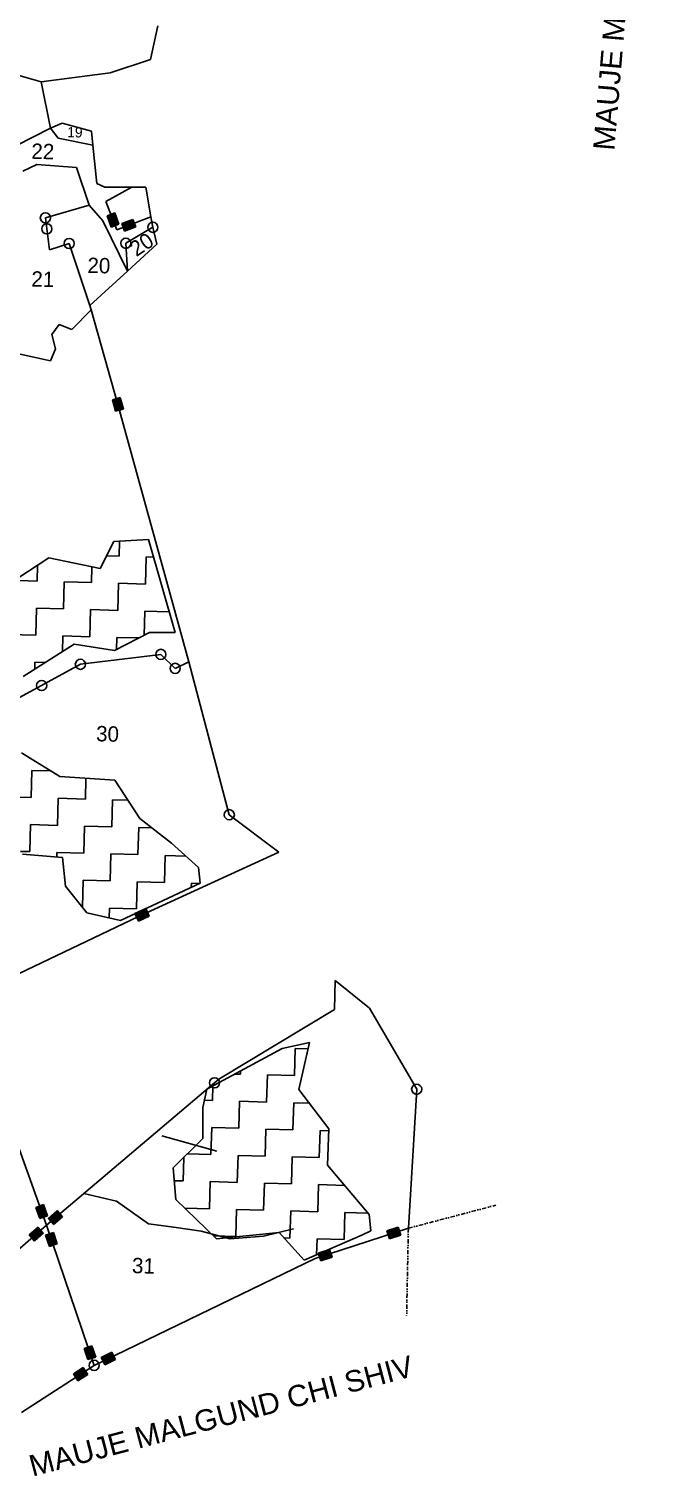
# Model space of a CAD drawing. Header units: feet. Extents: x 313457 to 315611, y 1901048 to 1904510.
# Drawn here: x 314653 to 315379, y 1901216 to 1902902 of the extents above; entities that cross this region are included whole.
import ezdxf

# ---------------------------------------------------------------- set-up
doc = ezdxf.new("R2010")
doc.units = ezdxf.units.FT
doc.header["$MEASUREMENT"] = 0
doc.linetypes.add('DIVIDE', pattern=[1.25, 0.5, -0.25, 0, -0.25, 0, -0.25])
for name, color, linetype in [('LINE_WATER', 4, 'Continuous'), ('OTHERS', 1, 'Continuous'), ('POLY_HATCH', 12, 'Continuous'), ('POLY_PARCEL', 6, 'Continuous'), ('TEXT_MAPOUT', 7, 'Continuous'), ('TEXT_PARCEL', 7, 'Continuous'), ('V_BOUND_LINE', 7, 'Continuous'), ('V_DIVIDE_LINE', 7, 'DIVIDE')]:
    doc.layers.add(name, color=color, linetype=linetype)
doc.styles.get("Standard").update_dxf_attribs({"font": 'arial.ttf'})
doc.styles.add('TEXT_MAP', font='')
doc.styles.get('TEXT_MAP').set_extended_font_data('Kruti Dev 050')

msp = doc.modelspace()

# ---------------------------------------------------------------- hatches: boundary and pattern name
for points in [[(314752.8, 1902687.7), (314743.8, 1902684.2), (314748.8, 1902671.3), (314757.7, 1902674.8)], [(314777.3, 1902671.4), (314773.9, 1902680.3), (314761, 1902675.5), (314764.3, 1902666.5)], [(314753.8, 1902456.6), (314763, 1902459.1), (314759.3, 1902472.5), (314750.1, 1902469.9)], [(314792.9, 1901868.3), (314788.9, 1901877), (314776.3, 1901871.2), (314780.3, 1901862.5)], [(314669.9, 1901532), (314660.9, 1901528.8), (314665.6, 1901515.8), (314674.6, 1901519)], [(314691.9, 1901517.7), (314685.8, 1901525), (314675.2, 1901516), (314681.4, 1901508.7)], [(314653.1, 1901496.8), (314659.4, 1901489.6), (314669.8, 1901498.7), (314663.5, 1901505.9)], [(315069.8, 1901501.4), (315072.8, 1901492.3), (315085.9, 1901496.6), (315083, 1901505.7)], [(314676.8, 1901483.3), (314685.8, 1901486.4), (314681.4, 1901499.5), (314672.3, 1901496.4)], [(314989.8, 1901475.4), (314992.8, 1901466.4), (315005.9, 1901470.6), (315003, 1901479.7)], [(314726.2, 1901367.5), (314717.1, 1901364.5), (314721.6, 1901351.4), (314730.6, 1901354.4)], [(314753.7, 1901351.4), (314749.5, 1901360), (314737.1, 1901354), (314741.3, 1901345.4)], [(314704.6, 1901334.7), (314709.8, 1901326.6), (314721.4, 1901334.2), (314716.2, 1901342.2)]]:
    msp.add_hatch(color=256).paths.add_polyline_path(points)

# ---------------------------------------------------------------- linework, layer by layer
for p, q in [((314743.8, 1902684.2), (314752.8, 1902687.7)), ((314748.8, 1902671.3), (314743.8, 1902684.2)), ((314752.8, 1902687.7), (314757.7, 1902674.8)), ((314757.7, 1902674.8), (314748.8, 1902671.3)), ((314761, 1902675.5), (314773.9, 1902680.3)), ((314764.3, 1902666.5), (314761, 1902675.5)), ((314777.3, 1902671.4), (314764.3, 1902666.5)), ((314773.9, 1902680.3), (314777.3, 1902671.4)), ((314750.1, 1902469.9), (314759.3, 1902472.5)), ((314753.8, 1902456.6), (314750.1, 1902469.9)), ((314759.3, 1902472.5), (314763, 1902459.1)), ((314763, 1902459.1), (314753.8, 1902456.6)), ((314776.3, 1901871.2), (314788.9, 1901877)), ((314780.3, 1901862.5), (314776.3, 1901871.2)), ((314788.9, 1901877), (314792.9, 1901868.3)), ((314792.9, 1901868.3), (314780.3, 1901862.5)), ((314660.9, 1901528.8), (314669.9, 1901532)), ((314665.6, 1901515.8), (314660.9, 1901528.8)), ((314674.6, 1901519), (314665.6, 1901515.8)), ((314669.9, 1901532), (314674.6, 1901519)), ((314675.2, 1901516), (314685.8, 1901525)), ((314691.9, 1901517.7), (314681.4, 1901508.7)), ((314685.8, 1901525), (314691.9, 1901517.7)), ((314653.1, 1901496.8), (314663.5, 1901505.9)), ((314663.5, 1901505.9), (314669.8, 1901498.7)), ((314681.4, 1901508.7), (314675.2, 1901516)), ((315069.8, 1901501.4), (315083, 1901505.7)), ((315072.8, 1901492.3), (315069.8, 1901501.4)), ((315083, 1901505.7), (315085.9, 1901496.6)), ((314659.4, 1901489.6), (314653.1, 1901496.8)), ((314669.8, 1901498.7), (314659.4, 1901489.6)), ((314672.3, 1901496.4), (314681.4, 1901499.5)), ((314676.8, 1901483.3), (314672.3, 1901496.4)), ((314685.8, 1901486.4), (314676.8, 1901483.3)), ((314681.4, 1901499.5), (314685.8, 1901486.4)), ((315085.9, 1901496.6), (315072.8, 1901492.3)), ((314989.8, 1901475.4), (315003, 1901479.7)), ((314992.8, 1901466.4), (314989.8, 1901475.4)), ((315005.9, 1901470.6), (314992.8, 1901466.4)), ((315003, 1901479.7), (315005.9, 1901470.6)), ((314717.1, 1901364.5), (314726.2, 1901367.5)), ((314726.2, 1901367.5), (314730.6, 1901354.4)), ((314721.6, 1901351.4), (314717.1, 1901364.5)), ((314730.6, 1901354.4), (314721.6, 1901351.4)), ((314737.1, 1901354), (314749.5, 1901360)), ((314741.3, 1901345.4), (314737.1, 1901354)), ((314753.7, 1901351.4), (314741.3, 1901345.4)), ((314749.5, 1901360), (314753.7, 1901351.4)), ((314704.6, 1901334.7), (314716.2, 1901342.2)), ((314709.8, 1901326.6), (314704.6, 1901334.7)), ((314721.4, 1901334.2), (314709.8, 1901326.6)), ((314716.2, 1901342.2), (314721.4, 1901334.2))]:
    msp.add_line(p, q)
for centre in [(314672, 1902682), (314673.7, 1902669.3), (314797.1, 1902671), (314699.8, 1902652.2), (314765.7, 1902652.4), (314806.5, 1902173.3), (314712.8, 1902161.7), (314823.2, 1902157), (314667.7, 1902137), (314886.2, 1901986.4), (314869, 1901673.9), (315104.5, 1901666.4), (314728.9, 1901344.7)]:
    msp.add_circle(centre, 5.92)
at = {"layer": 'LINE_WATER'}
for p, q in [((314716.9, 1901545.1), (314755, 1901536)), ((314755, 1901536), (314792, 1901509.7)), ((314792, 1901509.7), (314824.4, 1901505.3)), ((314824.4, 1901505.3), (314853.4, 1901500.9)), ((314853.4, 1901500.9), (314887.2, 1901492.3)), ((314926.1, 1901495.2), (314961.1, 1901503.7)), ((314887.2, 1901492.3), (314926.1, 1901495.2))]:
    msp.add_line(p, q, dxfattribs=at)
at = {"layer": 'OTHERS'}
msp.add_line((314807.7, 1901612.1), (314871.8, 1901594.3), dxfattribs=at)
at = {"layer": 'POLY_HATCH'}
for p, q in [((314751.9, 1902304.8), (314735.7, 1902273.2)), ((314792.1, 1902307.3), (314751.9, 1902304.8)), ((314823.3, 1902198.6), (314792.1, 1902307.3)), ((314676.2, 1902285.7), (314639.8, 1902262)), ((314735.7, 1902273.2), (314676.2, 1902285.7)), ((314752.7, 1902177.9), (314793.4, 1902198.7)), ((314793.4, 1902198.7), (314823.3, 1902198.6)), ((314646.1, 1902147.4), (314705.5, 1902185.1)), ((314705.5, 1902185.1), (314752.7, 1902177.9)), ((314644.4, 1902058.6), (314688.9, 1902031.1)), ((314688.9, 1902031.1), (314753.1, 1902026.7)), ((314753.1, 1902026.7), (314782, 1901982)), ((314782, 1901982), (314819, 1901953.4)), ((314692, 1901936.6), (314645.5, 1901940.5)), ((314819, 1901953.4), (314850.4, 1901925)), ((314695.6, 1901903.1), (314692, 1901936.6)), ((314850.4, 1901925), (314852.5, 1901906.6)), ((314852.5, 1901906.6), (314759.4, 1901863.3)), ((314720.3, 1901872.2), (314695.6, 1901903.1)), ((314759.4, 1901863.3), (314720.3, 1901872.2)), ((314947.7, 1901713.9), (314979.8, 1901721)), ((314979.8, 1901721), (314967.2, 1901666)), ((314860.2, 1901666.5), (314947.7, 1901713.9)), ((314855.3, 1901645.2), (314860.2, 1901666.5)), ((314967.2, 1901666), (315002.3, 1901620.2)), ((314855.6, 1901608.9), (314855.3, 1901645.2)), ((315002.3, 1901620.2), (315000.5, 1901577.8)), ((314820.8, 1901574.8), (314855.6, 1901608.9)), ((314824.1, 1901537.9), (314820.8, 1901574.8)), ((315000.5, 1901577.8), (315049.3, 1901520.5)), ((314871.4, 1901492.3), (314824.1, 1901537.9)), ((315049.3, 1901520.5), (315051.2, 1901501.4)), ((315051.2, 1901501.4), (315041.3, 1901496.8)), ((314944.2, 1901499.5), (314871.4, 1901492.3)), ((314973.4, 1901467.3), (314944.2, 1901499.5)), ((315041.3, 1901496.8), (314973.4, 1901467.3))]:
    msp.add_line(p, q, dxfattribs=at)
at = {"layer": 'POLY_HATCH', "linetype": 'Continuous'}
for p, q in [((314758, 1902287.7), (314758.5, 1902305.2)), ((314662.5, 1902258.8), (314663, 1902277.1)), ((314743.3, 1902288.1), (314758, 1902287.7)), ((314788.7, 1902255.3), (314789.6, 1902286.8)), ((314789.6, 1902286.8), (314798, 1902286.6)), ((314631, 1902259.6), (314662.5, 1902258.8)), ((314725.6, 1902257), (314726.1, 1902275.2)), ((314693.2, 1902226.4), (314694.1, 1902257.9)), ((314694.1, 1902257.9), (314725.6, 1902257)), ((314756.3, 1902224.6), (314757.2, 1902256.1)), ((314757.2, 1902256.1), (314788.7, 1902255.3)), ((314660.8, 1902195.7), (314661.7, 1902227.2)), ((314661.7, 1902227.2), (314693.2, 1902226.4)), ((314723.9, 1902193.9), (314724.7, 1902225.5)), ((314724.7, 1902225.5), (314756.3, 1902224.6)), ((314787, 1902195.4), (314787.8, 1902223.7)), ((314787.8, 1902223.7), (314816.3, 1902222.9)), ((314629.2, 1902196.6), (314660.8, 1902195.7)), ((314691.8, 1902176.4), (314692.3, 1902194.8)), ((314692.3, 1902194.8), (314723.9, 1902193.9)), ((314755, 1902179.1), (314755.4, 1902193.1)), ((314755.4, 1902193.1), (314781, 1902192.4)), ((314659.7, 1902156), (314659.9, 1902164.2)), ((314659.9, 1902164.2), (314672, 1902163.8)), ((314655.5, 1902006.5), (314656.4, 1902038)), ((314656.4, 1902038), (314678.8, 1902037.4)), ((314718.6, 1902004.7), (314719.3, 1902029)), ((314624, 1902007.3), (314655.5, 1902006.5)), ((314686.2, 1901974), (314687.1, 1902005.6)), ((314687.1, 1902005.6), (314718.6, 1902004.7)), ((314749.3, 1901972.3), (314750.1, 1902003.8)), ((314750.1, 1902003.8), (314768.2, 1902003.3)), ((314653.8, 1901943.4), (314654.6, 1901974.9)), ((314654.6, 1901974.9), (314686.2, 1901974)), ((314716.8, 1901941.6), (314717.7, 1901973.2)), ((314717.7, 1901973.2), (314749.3, 1901972.3)), ((314779.9, 1901939.9), (314780.8, 1901971.4)), ((314780.8, 1901971.4), (314796.2, 1901971)), ((314643.1, 1901943.7), (314653.8, 1901943.4)), ((314685.2, 1901937.2), (314685.3, 1901942.5)), ((314685.3, 1901942.5), (314716.8, 1901941.6)), ((314747.5, 1901909.2), (314748.4, 1901940.8)), ((314748.4, 1901940.8), (314779.9, 1901939.9)), ((314810.6, 1901907.5), (314811.5, 1901939)), ((314811.5, 1901939), (314835.6, 1901938.3)), ((314715.1, 1901878.8), (314716, 1901910.1)), ((314716, 1901910.1), (314747.5, 1901909.2)), ((314778.2, 1901876.8), (314779, 1901908.3)), ((314779, 1901908.3), (314810.6, 1901907.5)), ((314842, 1901901.7), (314842.1, 1901906.6)), ((314842.1, 1901906.6), (314851.9, 1901906.3)), ((314746.3, 1901866.3), (314746.6, 1901877.7)), ((314746.6, 1901877.7), (314778.2, 1901876.8)), ((314962.1, 1901682.3), (314963, 1901713.8)), ((314963, 1901713.8), (314978.1, 1901713.4)), ((314899.1, 1901684.1), (314899.2, 1901687.6)), ((314866.7, 1901653.4), (314867.1, 1901670.3)), ((314892.9, 1901684.2), (314899.1, 1901684.1)), ((314929.7, 1901651.6), (314930.6, 1901683.2)), ((314930.6, 1901683.2), (314962.1, 1901682.3)), ((314857.3, 1901653.7), (314866.7, 1901653.4)), ((314897.3, 1901621), (314898.2, 1901652.5)), ((314898.2, 1901652.5), (314929.7, 1901651.6)), ((314960.4, 1901619.2), (314961.3, 1901650.8)), ((314961.3, 1901650.8), (314979.3, 1901650.3)), ((314864.9, 1901590.3), (314865.8, 1901621.9)), ((314865.8, 1901621.9), (314897.3, 1901621)), ((314928, 1901588.6), (314928.9, 1901620.1)), ((314928.9, 1901620.1), (314960.4, 1901619.2)), ((314991.1, 1901586.8), (314991.9, 1901618.4)), ((314991.9, 1901618.4), (315002.2, 1901618.1)), ((314832.5, 1901559.7), (314833.2, 1901587)), ((314837.4, 1901591.1), (314864.9, 1901590.3)), ((314895.6, 1901557.9), (314896.4, 1901589.4)), ((314896.4, 1901589.4), (314928, 1901588.6)), ((314958.6, 1901556.1), (314959.5, 1901587.7)), ((314959.5, 1901587.7), (314991.1, 1901586.8)), ((314822.1, 1901559.9), (314832.5, 1901559.7)), ((314863.1, 1901527.2), (314864, 1901558.8)), ((314864, 1901558.8), (314895.6, 1901557.9)), ((314926.2, 1901525.5), (314927.1, 1901557)), ((314927.1, 1901557), (314958.6, 1901556.1)), ((314989.3, 1901523.7), (314990.2, 1901555.3)), ((314990.2, 1901555.3), (315020.4, 1901554.4)), ((314834.3, 1901528), (314863.1, 1901527.2)), ((314893.8, 1901494.8), (314894.7, 1901526.4)), ((314894.7, 1901526.4), (314926.2, 1901525.5)), ((314956.9, 1901493.1), (314957.8, 1901524.6)), ((314957.8, 1901524.6), (314989.3, 1901523.7)), ((315020, 1901491.3), (315020.8, 1901522.9)), ((315020.8, 1901522.9), (315048, 1901522.1)), ((314868, 1901495.5), (314893.8, 1901494.8)), ((314949.8, 1901493.3), (314956.9, 1901493.1)), ((314987.9, 1901473.6), (314988.4, 1901492.2)), ((314988.4, 1901492.2), (315020, 1901491.3))]:
    msp.add_line(p, q, dxfattribs=at)
at = {"layer": 'POLY_PARCEL'}
for p, q in [((314634.4, 1902849.9), (314667.3, 1902840.6)), ((314637.7, 1902765.9), (314678.1, 1902786.5)), ((314678.1, 1902786.5), (314687.1, 1902775)), ((314687.1, 1902775), (314727.4, 1902766.8)), ((314645.9, 1902736.6), (314662.2, 1902744.1)), ((314662.2, 1902744.1), (314708.3, 1902740.8)), ((314708.3, 1902740.8), (314723.1, 1902696.8)), ((314772.6, 1902717.9), (314742.5, 1902701.1)), ((314742.5, 1902701.1), (314755.1, 1902668.2)), ((314723.1, 1902696.8), (314672, 1902682)), ((314672, 1902682), (314677, 1902644.8)), ((314723.1, 1902696.8), (314738.8, 1902678.7)), ((314755.1, 1902668.2), (314795, 1902683.1)), ((314738.8, 1902678.7), (314767.6, 1902619.9)), ((314797.1, 1902671), (314765.7, 1902652.4)), ((314677, 1902644.8), (314699.8, 1902652.2)), ((314699.8, 1902652.2), (314723.9, 1902579.8)), ((314765.7, 1902652.4), (314767.6, 1902619.9)), ((314703, 1902551.8), (314725.3, 1902574.8)), ((314679.7, 1902545.9), (314688.1, 1902557.7)), ((314683.8, 1902529.2), (314679.7, 1902545.9)), ((314688.1, 1902557.7), (314703, 1902551.8)), ((314677.9, 1902515.3), (314683.8, 1902529.2)), ((314642.5, 1902523.3), (314677.9, 1902515.3)), ((314637.8, 1902120.7), (314712.8, 1902161.7)), ((314712.8, 1902161.7), (314806.5, 1902173.3)), ((314806.5, 1902173.3), (314823.2, 1902157)), ((314823.2, 1902157), (314839, 1902164.5)), ((314673.4, 1901508.2), (314600, 1901444)), ((314673.4, 1901508.2), (314728.9, 1901344.7))]:
    msp.add_line(p, q, dxfattribs=at)
at = {"layer": 'V_BOUND_LINE'}
for p, q in [((314802.9, 1902906), (314794.6, 1902866.5)), ((314794.6, 1902866.5), (314747.5, 1902851.2)), ((314747.5, 1902851.2), (314667.3, 1902840.6)), ((314667.3, 1902840.6), (314678.1, 1902786.5)), ((314678.1, 1902786.5), (314691.6, 1902792.5)), ((314691.6, 1902792.5), (314725.8, 1902783.2)), ((314725.8, 1902783.2), (314727.4, 1902766.8)), ((314727.4, 1902766.8), (314731.8, 1902722.2)), ((314731.8, 1902722.2), (314741.1, 1902717.9)), ((314741.1, 1902717.9), (314772.6, 1902717.9)), ((314772.6, 1902717.9), (314788.9, 1902717.9)), ((314788.9, 1902717.9), (314795, 1902683.1)), ((314795, 1902683.1), (314797.1, 1902671)), ((314797.1, 1902671), (314801.9, 1902651.5)), ((314801.9, 1902651.5), (314767.6, 1902619.9)), ((314767.6, 1902619.9), (314723.9, 1902579.8)), ((314723.9, 1902579.8), (314725.3, 1902574.8)), ((314725.3, 1902574.8), (314756.5, 1902464.5)), ((314756.5, 1902464.5), (314839, 1902164.5)), ((314839, 1902164.5), (314886.2, 1901986.4)), ((314886.2, 1901986.4), (314943.9, 1901942.7)), ((314943.9, 1901942.7), (314780.4, 1901867.8)), ((314780.4, 1901867.8), (314584.1, 1901774)), ((315008.8, 1901759.3), (315009.4, 1901793.4)), ((315009.4, 1901793.4), (315049.6, 1901760.8)), ((314874, 1901678.1), (315008.8, 1901759.3)), ((315049.6, 1901760.8), (315104.5, 1901666.4)), ((314673.4, 1901508.2), (314874, 1901678.1)), ((314618.7, 1901660), (314673.4, 1901508.2)), ((315104.5, 1901666.4), (315094.8, 1901504.5)), ((315094.8, 1901504.5), (314986.2, 1901469.2)), ((314986.2, 1901469.2), (314728.9, 1901344.7)), ((314728.9, 1901344.7), (314644.4, 1901289.9))]:
    msp.add_line(p, q, dxfattribs=at)
at = {"layer": 'V_DIVIDE_LINE', "ltscale": 10}
for q in [(315196.6, 1901531.3), (315092.8, 1901402.5)]:
    msp.add_line((315094.8, 1901504.5), q, dxfattribs=at)

# ---------------------------------------------------------------- texts
at = {"layer": 'TEXT_MAPOUT'}
for s, rotation, p in [('MAUJE MARATHWADA CHI SHIV', 85.226, (315334.7, 1902759.8)), ('MAUJE MALGUND CHI SHIV', 14.7862, (314657, 1901214.9))]:
    msp.add_text(s, height=24.844, rotation=rotation, dxfattribs=at).set_placement(p)
at = {"layer": 'TEXT_PARCEL', "style": 'TEXT_MAP'}
for s, height, rotation, p in [('19', 11.92, 358.4082, (314697.4, 1902776.1)), ('22', 17.89, 358.4082, (314655.5, 1902750.9)), ('20', 17.89, 33.6667, (314778, 1902636.2)), ('20', 17.89, 358.4082, (314720.8, 1902617.9)), ('21', 17.89, 358.4082, (314655.5, 1902602)), ('30', 17.89, 358.4082, (314730.9, 1902072.1)), ('31', 17.89, 358.4082, (314772.7, 1901452.2))]:
    msp.add_text(s, height=height, rotation=rotation, dxfattribs=at).set_placement(p)

doc.saveas('drawing.dxf')
